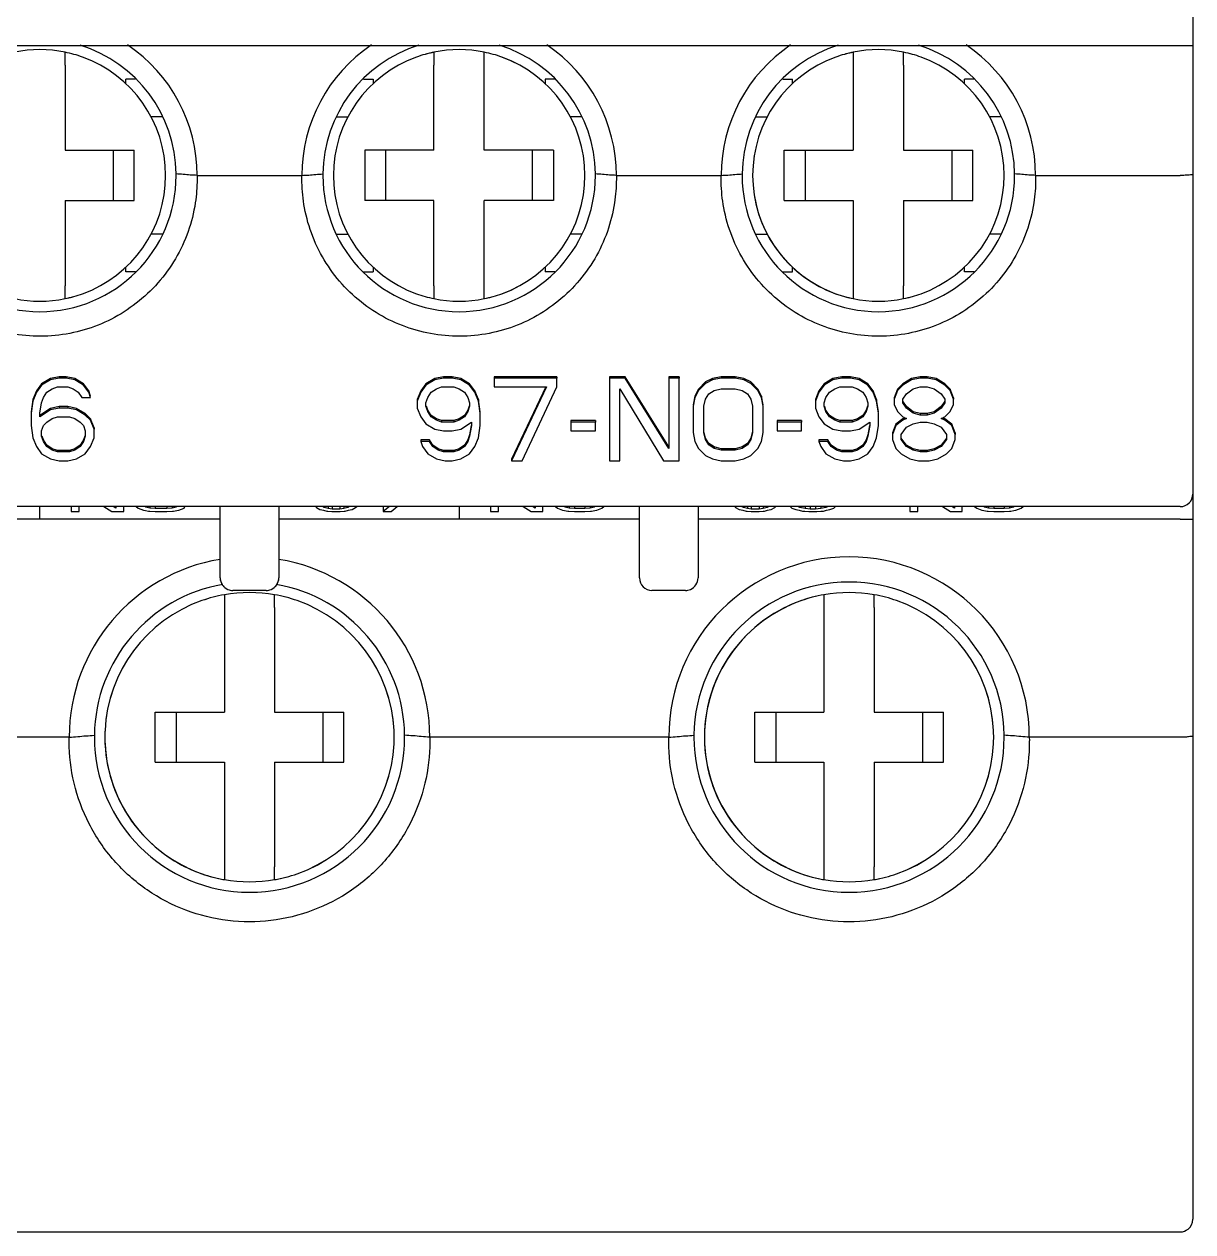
# Model space of a CAD drawing. Header units: inches. Extents: x 0 to 69, y 0 to 139.
# Drawn here: x 29.13 to 57, y 0 to 28.81 of the extents above; entities that cross this region are included whole.
import ezdxf

# ---------------------------------------------------------------- set-up
doc = ezdxf.new("R2010")
doc.units = ezdxf.units.IN

# ---------------------------------------------------------------- blocks, each defined once
blk = doc.blocks.new('MC40+MT32')
at = {"color": 7, "linetype": 'Continuous'}
for p, q in [((22.5, -110.25), (22.5, -110.933)), ((-22.5, -111.1), (-0.8, -111.1)), ((-0.8, -111.1), (0.8, -111.1)), ((-0.8, -111.1), (0.8, -111.1)), ((0.8, -111.1), (22.5, -111.1)), ((22.5, -110.933), (22.5, -111.033)), ((22.5, -111.033), (22.5, -111.1)), ((22.5, -111.1), (22.5, -114.174)), ((22.5, -111.1), (22.5, -114.174)), ((-4.4, -111.568), (-4.4, -111.261)), ((4.4, -111.261), (4.4, -111.568)), ((5.6, -111.568), (5.6, -111.261)), ((14.4, -111.261), (14.4, -111.568)), ((15.6, -111.568), (15.6, -111.261)), ((-4.4, -111.568), (-4.4, -113.6)), ((4.4, -113.6), (4.4, -111.568)), ((5.6, -113.6), (5.6, -111.568)), ((14.4, -111.568), (14.4, -113.6)), ((15.6, -111.568), (15.6, -113.6)), ((-2.719, -111.9), (-2.95, -111.9)), ((-2.95, -112.01), (-2.95, -111.9)), ((2.718, -111.9), (2.95, -111.9)), ((2.95, -111.9), (2.95, -112.01)), ((7.281, -111.9), (7.05, -111.9)), ((7.05, -111.9), (7.05, -112.01)), ((12.718, -111.9), (12.95, -111.9)), ((12.95, -112.01), (12.95, -111.9)), ((17.281, -111.9), (17.05, -111.9)), ((17.05, -112.01), (17.05, -111.9)), ((-2.082, -112.8), (-2.35, -112.8)), ((2.082, -112.8), (2.35, -112.8)), ((7.918, -112.8), (7.65, -112.8)), ((12.082, -112.8), (12.35, -112.8)), ((17.918, -112.8), (17.65, -112.8)), ((-4.4, -113.6), (-2.75, -113.6)), ((-3.25, -113.6), (-3.25, -114.8)), ((-2.75, -114.8), (-2.75, -113.6)), ((4.4, -113.6), (2.75, -113.6)), ((2.75, -113.6), (2.75, -114.8)), ((3.25, -114.8), (3.25, -113.6)), ((7.25, -113.6), (5.6, -113.6)), ((6.75, -114.8), (6.75, -113.6)), ((7.25, -113.6), (7.25, -114.8)), ((12.75, -113.6), (14.4, -113.6)), ((12.75, -114.8), (12.75, -113.6)), ((13.25, -113.6), (13.25, -114.8)), ((15.6, -113.6), (17.25, -113.6)), ((16.75, -113.6), (16.75, -114.8)), ((17.25, -114.8), (17.25, -113.6)), ((-1.251, -114.2), (1.251, -114.2)), ((8.749, -114.2), (11.251, -114.2)), ((18.749, -114.2), (22.2, -114.2)), ((22.5, -114.174), (22.5, -121.8)), ((22.5, -114.174), (22.5, -121.8)), ((-4.4, -114.8), (-4.4, -116.832)), ((-4.4, -114.8), (-2.75, -114.8)), ((4.4, -114.8), (2.75, -114.8)), ((4.4, -116.832), (4.4, -114.8)), ((5.6, -116.832), (5.6, -114.8)), ((7.25, -114.8), (5.6, -114.8)), ((12.75, -114.8), (14.4, -114.8)), ((14.4, -114.8), (14.4, -116.832)), ((15.6, -114.8), (15.6, -116.832)), ((15.6, -114.8), (17.25, -114.8)), ((-2.083, -115.6), (-2.35, -115.6)), ((2.083, -115.6), (2.35, -115.6)), ((7.917, -115.6), (7.65, -115.6)), ((12.083, -115.6), (12.35, -115.6)), ((17.917, -115.6), (17.65, -115.6)), ((-2.95, -116.5), (-2.95, -116.39)), ((-2.719, -116.5), (-2.95, -116.5)), ((2.719, -116.5), (2.95, -116.5)), ((2.95, -116.39), (2.95, -116.5)), ((7.05, -116.39), (7.05, -116.5)), ((7.281, -116.5), (7.05, -116.5)), ((12.719, -116.5), (12.95, -116.5)), ((12.95, -116.5), (12.95, -116.39)), ((17.05, -116.5), (17.05, -116.39)), ((17.281, -116.5), (17.05, -116.5)), ((-4.4, -117.139), (-4.4, -116.832)), ((4.4, -116.832), (4.4, -117.139)), ((5.6, -117.139), (5.6, -116.832)), ((14.4, -116.832), (14.4, -117.139)), ((15.6, -117.139), (15.6, -116.832)), ((-4.958, -119.169), (-5.083, -119.337)), ((-4.958, -119.204), (-5.083, -119.371)), ((-4.75, -119.043), (-4.958, -119.169)), ((-4.75, -119.078), (-4.958, -119.204)), ((-4.958, -119.169), (-4.958, -119.204)), ((-4.542, -119.001), (-4.75, -119.043)), ((-4.542, -119.036), (-4.75, -119.078)), ((-4.75, -119.043), (-4.75, -119.078)), ((-4.708, -119.287), (-4.583, -119.246)), ((-4.583, -119.246), (-4.333, -119.246)), ((-4.542, -119.001), (-4.542, -119.036)), ((-4.375, -119.001), (-4.542, -119.001)), ((-4.375, -119.036), (-4.542, -119.036)), ((-4.375, -119.001), (-4.375, -119.036)), ((-4.167, -119.043), (-4.375, -119.001)), ((-4.167, -119.078), (-4.375, -119.036)), ((-4.333, -119.246), (-4.208, -119.287)), ((-4.167, -119.043), (-4.167, -119.078)), ((-3.958, -119.169), (-4.167, -119.043)), ((-3.958, -119.204), (-4.167, -119.078)), ((-3.958, -119.169), (-3.958, -119.204)), ((-3.833, -119.337), (-3.958, -119.169)), ((-3.833, -119.371), (-3.958, -119.204)), ((4.208, -119.169), (4.083, -119.337)), ((4.208, -119.204), (4.083, -119.371)), ((4.417, -119.043), (4.208, -119.169)), ((4.417, -119.078), (4.208, -119.204)), ((4.208, -119.169), (4.208, -119.204)), ((4.625, -119.001), (4.417, -119.043)), ((4.625, -119.036), (4.417, -119.078)), ((4.417, -119.043), (4.417, -119.078)), ((4.458, -119.287), (4.583, -119.246)), ((4.583, -119.246), (4.875, -119.246)), ((4.625, -119.001), (4.625, -119.036)), ((4.833, -119.001), (4.625, -119.001)), ((4.833, -119.036), (4.625, -119.036)), ((4.833, -119.001), (4.833, -119.036)), ((5.042, -119.043), (4.833, -119.001)), ((5.042, -119.078), (4.833, -119.036)), ((4.875, -119.246), (5, -119.287)), ((5.042, -119.043), (5.042, -119.078)), ((5.25, -119.169), (5.042, -119.043)), ((5.25, -119.204), (5.042, -119.078)), ((5.25, -119.169), (5.25, -119.204)), ((5.375, -119.337), (5.25, -119.169)), ((5.375, -119.371), (5.25, -119.204)), ((5.833, -119.001), (5.833, -119.036)), ((7.333, -119.001), (5.833, -119.001)), ((5.833, -119.036), (5.833, -119.246)), ((7.333, -119.036), (5.833, -119.036)), ((5.833, -119.246), (7.083, -119.246)), ((7.067, -119.246), (6.25, -120.971)), ((7.083, -119.246), (6.25, -121.006)), ((6.5, -121.006), (7.333, -119.246)), ((7.333, -119.001), (7.333, -119.036)), ((7.333, -119.246), (7.333, -119.036)), ((8.583, -119.001), (8.583, -119.036)), ((8.958, -119.001), (8.583, -119.001)), ((8.583, -119.036), (8.583, -121.006)), ((8.958, -119.036), (8.583, -119.036)), ((10, -120.678), (8.958, -119.001)), ((8.958, -119.001), (8.958, -119.036)), ((10, -120.712), (8.958, -119.036)), ((10, -119.001), (10, -119.036)), ((10.25, -119.001), (10, -119.001)), ((10, -119.036), (10, -120.678)), ((10.25, -119.036), (10, -119.036)), ((10.25, -119.001), (10.25, -119.036)), ((10.25, -121.006), (10.25, -119.036)), ((10.875, -119.127), (10.708, -119.295)), ((10.875, -119.162), (10.708, -119.329)), ((11.042, -119.043), (10.875, -119.127)), ((11.042, -119.078), (10.875, -119.162)), ((10.875, -119.127), (10.875, -119.162)), ((11.25, -119.001), (11.042, -119.043)), ((11.25, -119.036), (11.042, -119.078)), ((11.042, -119.043), (11.042, -119.078)), ((11.583, -119.001), (11.25, -119.001)), ((11.25, -119.001), (11.25, -119.036)), ((11.583, -119.036), (11.25, -119.036)), ((11.792, -119.043), (11.583, -119.001)), ((11.583, -119.001), (11.583, -119.036)), ((11.792, -119.078), (11.583, -119.036)), ((11.958, -119.127), (11.792, -119.043)), ((11.792, -119.043), (11.792, -119.078)), ((11.958, -119.162), (11.792, -119.078)), ((12.125, -119.295), (11.958, -119.127)), ((11.958, -119.127), (11.958, -119.162)), ((12.125, -119.329), (11.958, -119.162)), ((13.708, -119.169), (13.583, -119.337)), ((13.708, -119.204), (13.583, -119.371)), ((13.917, -119.043), (13.708, -119.169)), ((13.917, -119.078), (13.708, -119.204)), ((13.708, -119.169), (13.708, -119.204)), ((14.125, -119.001), (13.917, -119.043)), ((14.125, -119.036), (13.917, -119.078)), ((13.917, -119.043), (13.917, -119.078)), ((13.958, -119.287), (14.083, -119.246)), ((14.083, -119.246), (14.375, -119.246)), ((14.333, -119.001), (14.125, -119.001)), ((14.125, -119.001), (14.125, -119.036)), ((14.333, -119.036), (14.125, -119.036)), ((14.542, -119.043), (14.333, -119.001)), ((14.333, -119.001), (14.333, -119.036)), ((14.542, -119.078), (14.333, -119.036)), ((14.375, -119.246), (14.5, -119.287)), ((14.75, -119.169), (14.542, -119.043)), ((14.542, -119.043), (14.542, -119.078)), ((14.75, -119.204), (14.542, -119.078)), ((14.875, -119.337), (14.75, -119.169)), ((14.75, -119.169), (14.75, -119.204)), ((14.875, -119.371), (14.75, -119.204)), ((15.583, -119.169), (15.458, -119.295)), ((15.583, -119.204), (15.458, -119.329)), ((15.792, -119.043), (15.583, -119.169)), ((15.792, -119.078), (15.583, -119.204)), ((15.583, -119.169), (15.583, -119.204)), ((16, -119.001), (15.792, -119.043)), ((16, -119.036), (15.792, -119.078)), ((15.792, -119.043), (15.792, -119.078)), ((15.833, -119.287), (16, -119.246)), ((16.167, -119.001), (16, -119.001)), ((16, -119.001), (16, -119.036)), ((16.167, -119.036), (16, -119.036)), ((16, -119.246), (16.167, -119.246)), ((16.375, -119.043), (16.167, -119.001)), ((16.167, -119.001), (16.167, -119.036)), ((16.375, -119.078), (16.167, -119.036)), ((16.167, -119.246), (16.333, -119.287)), ((16.583, -119.169), (16.375, -119.043)), ((16.375, -119.043), (16.375, -119.078)), ((16.583, -119.204), (16.375, -119.078)), ((16.708, -119.295), (16.583, -119.169)), ((16.583, -119.169), (16.583, -119.204)), ((16.708, -119.329), (16.583, -119.204)), ((-5.167, -119.546), (-5.208, -119.839)), ((-5.083, -119.337), (-5.167, -119.546)), ((-5.083, -119.371), (-5.167, -119.581)), ((-5.167, -119.546), (-5.167, -119.581)), ((-5.083, -119.337), (-5.083, -119.371)), ((-4.958, -119.623), (-4.917, -119.497)), ((-4.917, -119.497), (-4.833, -119.371)), ((-4.833, -119.371), (-4.708, -119.287)), ((-4.208, -119.287), (-4.083, -119.371)), ((-4.083, -119.371), (-4, -119.497)), ((-4, -119.497), (-3.792, -119.497)), ((-3.833, -119.337), (-3.833, -119.371)), ((-3.792, -119.462), (-3.833, -119.337)), ((-3.792, -119.497), (-3.833, -119.371)), ((4.083, -119.337), (4, -119.546)), ((4.083, -119.371), (4, -119.581)), ((4, -119.546), (4, -119.581)), ((4.083, -119.337), (4.083, -119.371)), ((4.208, -119.623), (4.25, -119.497)), ((4.25, -119.497), (4.333, -119.371)), ((4.333, -119.371), (4.458, -119.287)), ((5, -119.287), (5.125, -119.371)), ((5.125, -119.371), (5.208, -119.497)), ((5.208, -119.497), (5.25, -119.623)), ((5.375, -119.337), (5.375, -119.371)), ((5.458, -119.546), (5.375, -119.337)), ((5.458, -119.581), (5.375, -119.371)), ((5.458, -119.546), (5.458, -119.581)), ((5.5, -119.839), (5.458, -119.546)), ((8.833, -119.287), (9.875, -121.006)), ((8.833, -121.006), (8.833, -119.287)), ((10.625, -119.462), (10.583, -119.672)), ((10.625, -119.497), (10.583, -119.707)), ((10.708, -119.295), (10.625, -119.462)), ((10.708, -119.329), (10.625, -119.497)), ((10.625, -119.462), (10.625, -119.497)), ((10.708, -119.295), (10.708, -119.329)), ((10.833, -119.707), (10.875, -119.539)), ((10.875, -119.539), (10.958, -119.413)), ((10.958, -119.413), (11.083, -119.329)), ((11.083, -119.329), (11.25, -119.287)), ((11.25, -119.287), (11.583, -119.287)), ((11.583, -119.287), (11.75, -119.329)), ((11.75, -119.329), (11.875, -119.413)), ((11.875, -119.413), (11.958, -119.539)), ((11.958, -119.539), (12, -119.707)), ((12.208, -119.462), (12.125, -119.295)), ((12.125, -119.295), (12.125, -119.329)), ((12.208, -119.497), (12.125, -119.329)), ((12.25, -119.672), (12.208, -119.462)), ((12.208, -119.462), (12.208, -119.497)), ((12.25, -119.707), (12.208, -119.497)), ((13.583, -119.337), (13.5, -119.546)), ((13.583, -119.371), (13.5, -119.581)), ((13.5, -119.546), (13.5, -119.581)), ((13.583, -119.337), (13.583, -119.371)), ((13.708, -119.623), (13.75, -119.497)), ((13.75, -119.497), (13.833, -119.371)), ((13.833, -119.371), (13.958, -119.287)), ((14.5, -119.287), (14.625, -119.371)), ((14.625, -119.371), (14.708, -119.497)), ((14.708, -119.497), (14.75, -119.623)), ((14.958, -119.546), (14.875, -119.337)), ((14.875, -119.337), (14.875, -119.371)), ((14.958, -119.581), (14.875, -119.371)), ((15, -119.839), (14.958, -119.546)), ((14.958, -119.546), (14.958, -119.581)), ((15.458, -119.295), (15.375, -119.504)), ((15.458, -119.329), (15.375, -119.539)), ((15.375, -119.504), (15.375, -119.539)), ((15.375, -119.539), (15.375, -119.665)), ((15.458, -119.295), (15.458, -119.329)), ((15.583, -119.539), (15.667, -119.413)), ((15.583, -119.623), (15.583, -119.539)), ((15.667, -119.413), (15.833, -119.287)), ((16.333, -119.287), (16.5, -119.413)), ((16.5, -119.413), (16.583, -119.539)), ((16.583, -119.539), (16.583, -119.623)), ((16.792, -119.504), (16.708, -119.295)), ((16.708, -119.295), (16.708, -119.329)), ((16.792, -119.539), (16.708, -119.329)), ((16.792, -119.504), (16.792, -119.539)), ((16.792, -119.665), (16.792, -119.539)), ((-5.167, -119.581), (-5.208, -119.874)), ((-5, -119.874), (-4.958, -119.623)), ((-4.75, -119.79), (-5, -119.958)), ((-4.75, -119.756), (-4.977, -119.908)), ((-4.542, -119.714), (-4.75, -119.756)), ((-4.542, -119.748), (-4.75, -119.79)), ((-4.75, -119.756), (-4.75, -119.79)), ((-4.542, -119.714), (-4.542, -119.748)), ((-4.333, -119.714), (-4.542, -119.714)), ((-4.333, -119.748), (-4.542, -119.748)), ((-4.333, -119.714), (-4.333, -119.748)), ((-4.125, -119.756), (-4.333, -119.714)), ((-4.125, -119.79), (-4.333, -119.748)), ((-4.125, -119.756), (-4.125, -119.79)), ((-3.917, -119.881), (-4.125, -119.756)), ((-3.917, -119.916), (-4.125, -119.79)), ((4, -119.581), (4, -119.748)), ((4, -119.748), (4.083, -119.958)), ((4.208, -119.707), (4.208, -119.623)), ((4.25, -119.832), (4.208, -119.707)), ((4.25, -119.798), (4.219, -119.703)), ((4.333, -119.923), (4.25, -119.798)), ((4.25, -119.798), (4.25, -119.832)), ((4.333, -119.958), (4.25, -119.832)), ((5.208, -119.798), (5.125, -119.923)), ((5.208, -119.832), (5.125, -119.958)), ((5.24, -119.703), (5.208, -119.798)), ((5.25, -119.707), (5.208, -119.832)), ((5.208, -119.798), (5.208, -119.832)), ((5.25, -119.672), (5.24, -119.703)), ((5.25, -119.623), (5.25, -119.707)), ((5.5, -119.874), (5.458, -119.581)), ((10.583, -119.707), (10.583, -120.335)), ((10.833, -120.335), (10.833, -119.707)), ((12, -119.707), (12, -120.335)), ((12.25, -120.335), (12.25, -119.707)), ((13.5, -119.581), (13.5, -119.748)), ((13.5, -119.748), (13.583, -119.958)), ((13.708, -119.707), (13.708, -119.623)), ((13.75, -119.832), (13.708, -119.707)), ((13.75, -119.798), (13.719, -119.703)), ((13.833, -119.923), (13.75, -119.798)), ((13.75, -119.798), (13.75, -119.832)), ((13.833, -119.958), (13.75, -119.832)), ((14.708, -119.798), (14.625, -119.923)), ((14.708, -119.832), (14.625, -119.958)), ((14.74, -119.703), (14.708, -119.798)), ((14.75, -119.707), (14.708, -119.832)), ((14.708, -119.798), (14.708, -119.832)), ((14.75, -119.672), (14.74, -119.703)), ((14.75, -119.623), (14.75, -119.707)), ((15, -119.874), (14.958, -119.581)), ((15.375, -119.665), (15.458, -119.832)), ((15.458, -119.832), (15.583, -119.958)), ((15.599, -119.612), (15.583, -119.588)), ((15.667, -119.748), (15.583, -119.623)), ((15.667, -119.714), (15.599, -119.612)), ((15.667, -119.714), (15.667, -119.748)), ((15.833, -119.839), (15.667, -119.714)), ((15.833, -119.874), (15.667, -119.748)), ((16, -119.881), (15.833, -119.839)), ((15.833, -119.839), (15.833, -119.874)), ((16.333, -119.839), (16.167, -119.881)), ((16.5, -119.714), (16.333, -119.839)), ((16.5, -119.748), (16.333, -119.874)), ((16.333, -119.839), (16.333, -119.874)), ((16.567, -119.612), (16.5, -119.714)), ((16.583, -119.623), (16.5, -119.748)), ((16.5, -119.714), (16.5, -119.748)), ((16.583, -119.588), (16.567, -119.612)), ((16.583, -119.958), (16.708, -119.832)), ((16.708, -119.832), (16.792, -119.665)), ((-5.208, -119.874), (-5.208, -120.168)), ((-5, -119.958), (-5, -119.874)), ((-4.977, -119.908), (-5, -119.923)), ((-4.917, -120.168), (-4.833, -120.084)), ((-4.833, -120.084), (-4.708, -120)), ((-4.708, -120), (-4.583, -119.958)), ((-4.583, -119.958), (-4.292, -119.958)), ((-4.292, -119.958), (-4.167, -120)), ((-4.167, -120), (-4.042, -120.084)), ((-4.042, -120.084), (-3.958, -120.168)), ((-3.917, -119.881), (-3.917, -119.916)), ((-3.792, -120.007), (-3.917, -119.881)), ((-3.792, -120.042), (-3.917, -119.916)), ((-3.792, -120.007), (-3.792, -120.042)), ((-3.708, -120.217), (-3.792, -120.007)), ((-3.708, -120.251), (-3.792, -120.042)), ((4.083, -119.958), (4.208, -120.126)), ((4.208, -120.126), (4.417, -120.251)), ((4.458, -120.007), (4.333, -119.923)), ((4.333, -119.923), (4.333, -119.958)), ((4.458, -120.042), (4.333, -119.958)), ((4.583, -120.049), (4.458, -120.007)), ((4.458, -120.007), (4.458, -120.042)), ((4.583, -120.084), (4.458, -120.042)), ((4.875, -120.049), (4.583, -120.049)), ((4.583, -120.049), (4.583, -120.084)), ((4.875, -120.084), (4.583, -120.084)), ((5, -120.007), (4.875, -120.049)), ((5, -120.042), (4.875, -120.084)), ((4.875, -120.049), (4.875, -120.084)), ((5.125, -119.923), (5, -120.007)), ((5.125, -119.958), (5, -120.042)), ((5, -120.007), (5, -120.042)), ((5.042, -120.251), (5.292, -120.084)), ((5.125, -119.923), (5.125, -119.958)), ((5.292, -120.084), (5.292, -120.168)), ((5.5, -120.168), (5.5, -119.874)), ((7.667, -120.049), (7.667, -120.084)), ((8.25, -120.049), (7.667, -120.049)), ((7.667, -120.084), (7.667, -120.293)), ((8.25, -120.084), (7.667, -120.084)), ((8.25, -120.049), (8.25, -120.084)), ((8.25, -120.293), (8.25, -120.084)), ((12.583, -120.049), (12.583, -120.084)), ((13.167, -120.049), (12.583, -120.049)), ((12.583, -120.084), (12.583, -120.293)), ((13.167, -120.084), (12.583, -120.084)), ((13.167, -120.049), (13.167, -120.084)), ((13.167, -120.293), (13.167, -120.084)), ((13.583, -119.958), (13.708, -120.126)), ((13.708, -120.126), (13.917, -120.251)), ((13.958, -120.007), (13.833, -119.923)), ((13.833, -119.923), (13.833, -119.958)), ((13.958, -120.042), (13.833, -119.958)), ((14.083, -120.049), (13.958, -120.007)), ((13.958, -120.007), (13.958, -120.042)), ((14.083, -120.084), (13.958, -120.042)), ((14.375, -120.049), (14.083, -120.049)), ((14.083, -120.049), (14.083, -120.084)), ((14.375, -120.084), (14.083, -120.084)), ((14.5, -120.007), (14.375, -120.049)), ((14.5, -120.042), (14.375, -120.084)), ((14.375, -120.049), (14.375, -120.084)), ((14.625, -119.923), (14.5, -120.007)), ((14.625, -119.958), (14.5, -120.042)), ((14.5, -120.007), (14.5, -120.042)), ((14.542, -120.251), (14.792, -120.084)), ((14.625, -119.923), (14.625, -119.958)), ((14.792, -120.084), (14.792, -120.168)), ((15, -120.168), (15, -119.874)), ((15.583, -120.007), (15.417, -120.133)), ((15.583, -120.042), (15.417, -120.168)), ((15.583, -119.958), (15.603, -119.968)), ((15.603, -119.997), (15.583, -120.007)), ((15.667, -120), (15.583, -120.042)), ((15.583, -120.007), (15.583, -120.042)), ((15.603, -119.968), (15.617, -119.975)), ((15.632, -119.983), (15.603, -119.997)), ((15.617, -119.975), (15.667, -120)), ((15.667, -120.209), (15.833, -120.126)), ((16, -119.916), (15.833, -119.874)), ((15.833, -120.126), (16, -120.084)), ((16.167, -119.881), (16, -119.881)), ((16, -119.881), (16, -119.916)), ((16.167, -119.916), (16, -119.916)), ((16, -120.084), (16.167, -120.084)), ((16.333, -119.874), (16.167, -119.916)), ((16.167, -119.881), (16.167, -119.916)), ((16.167, -120.084), (16.333, -120.126)), ((16.333, -120.126), (16.5, -120.209)), ((16.5, -120), (16.55, -119.975)), ((16.583, -120.042), (16.5, -120)), ((16.564, -119.997), (16.535, -119.983)), ((16.55, -119.975), (16.564, -119.968)), ((16.564, -119.968), (16.583, -119.958)), ((16.583, -120.007), (16.564, -119.997)), ((16.75, -120.133), (16.583, -120.007)), ((16.583, -120.007), (16.583, -120.042)), ((16.75, -120.168), (16.583, -120.042)), ((-5.208, -120.168), (-5.167, -120.461)), ((-4.958, -120.293), (-4.917, -120.168)), ((-4.958, -120.419), (-4.958, -120.293)), ((-4.917, -120.545), (-4.958, -120.419)), ((-4.917, -120.51), (-4.948, -120.416)), ((-3.958, -120.168), (-3.917, -120.293)), ((-3.927, -120.416), (-3.958, -120.51)), ((-3.917, -120.419), (-3.958, -120.545)), ((-3.917, -120.384), (-3.927, -120.416)), ((-3.917, -120.293), (-3.917, -120.419)), ((-3.708, -120.217), (-3.708, -120.251)), ((-3.708, -120.461), (-3.708, -120.251)), ((4.417, -120.251), (4.625, -120.293)), ((4.625, -120.293), (4.833, -120.293)), ((4.833, -120.293), (5.042, -120.251)), ((5.25, -120.384), (5.208, -120.51)), ((5.25, -120.419), (5.208, -120.545)), ((5.286, -120.167), (5.25, -120.384)), ((5.292, -120.168), (5.25, -120.419)), ((5.25, -120.384), (5.25, -120.419)), ((5.458, -120.461), (5.5, -120.168)), ((7.667, -120.293), (8.25, -120.293)), ((10.583, -120.335), (10.625, -120.545)), ((10.875, -120.503), (10.833, -120.335)), ((10.875, -120.468), (10.841, -120.333)), ((11.992, -120.333), (11.958, -120.468)), ((12, -120.335), (11.958, -120.503)), ((12, -120.3), (11.992, -120.333)), ((12.208, -120.545), (12.25, -120.335)), ((12.583, -120.293), (13.167, -120.293)), ((13.917, -120.251), (14.125, -120.293)), ((14.125, -120.293), (14.333, -120.293)), ((14.333, -120.293), (14.542, -120.251)), ((14.75, -120.384), (14.708, -120.51)), ((14.75, -120.419), (14.708, -120.545)), ((14.786, -120.167), (14.75, -120.384)), ((14.792, -120.168), (14.75, -120.419)), ((14.75, -120.384), (14.75, -120.419)), ((14.958, -120.461), (15, -120.168)), ((15.417, -120.133), (15.333, -120.342)), ((15.417, -120.168), (15.333, -120.377)), ((15.333, -120.342), (15.333, -120.377)), ((15.333, -120.377), (15.333, -120.503)), ((15.417, -120.133), (15.417, -120.168)), ((15.542, -120.377), (15.667, -120.209)), ((15.542, -120.503), (15.542, -120.377)), ((16.5, -120.209), (16.625, -120.377)), ((16.625, -120.377), (16.625, -120.503)), ((16.833, -120.342), (16.75, -120.133)), ((16.75, -120.133), (16.75, -120.168)), ((16.833, -120.377), (16.75, -120.168)), ((16.833, -120.342), (16.833, -120.377)), ((16.833, -120.503), (16.833, -120.377)), ((-5.167, -120.461), (-5.083, -120.67)), ((-5.083, -120.67), (-4.958, -120.838)), ((-4.833, -120.636), (-4.917, -120.51)), ((-4.833, -120.67), (-4.917, -120.545)), ((-4.833, -120.636), (-4.833, -120.67)), ((-4.708, -120.719), (-4.833, -120.636)), ((-4.708, -120.754), (-4.833, -120.67)), ((-4.042, -120.636), (-4.167, -120.719)), ((-4.042, -120.67), (-4.167, -120.754)), ((-3.958, -120.51), (-4.042, -120.636)), ((-3.958, -120.545), (-4.042, -120.67)), ((-4.042, -120.636), (-4.042, -120.67)), ((-3.958, -120.51), (-3.958, -120.545)), ((-3.917, -120.838), (-3.792, -120.67)), ((-3.792, -120.67), (-3.708, -120.461)), ((4.083, -120.51), (4.083, -120.545)), ((4.292, -120.51), (4.083, -120.51)), ((4.083, -120.545), (4.125, -120.67)), ((4.292, -120.545), (4.083, -120.545)), ((4.125, -120.67), (4.25, -120.838)), ((4.292, -120.51), (4.292, -120.545)), ((4.375, -120.636), (4.292, -120.51)), ((4.375, -120.67), (4.292, -120.545)), ((4.375, -120.636), (4.375, -120.67)), ((4.5, -120.719), (4.375, -120.636)), ((4.5, -120.754), (4.375, -120.67)), ((5.125, -120.636), (5, -120.719)), ((5.125, -120.67), (5, -120.754)), ((5.208, -120.51), (5.125, -120.636)), ((5.208, -120.545), (5.125, -120.67)), ((5.125, -120.636), (5.125, -120.67)), ((5.208, -120.51), (5.208, -120.545)), ((5.25, -120.838), (5.375, -120.67)), ((5.375, -120.67), (5.458, -120.461)), ((10, -120.678), (10, -120.712)), ((10.625, -120.545), (10.708, -120.712)), ((10.958, -120.594), (10.875, -120.468)), ((10.875, -120.468), (10.875, -120.503)), ((10.958, -120.628), (10.875, -120.503)), ((11.083, -120.678), (10.958, -120.594)), ((10.958, -120.594), (10.958, -120.628)), ((11.083, -120.712), (10.958, -120.628)), ((11.25, -120.719), (11.083, -120.678)), ((11.083, -120.678), (11.083, -120.712)), ((11.75, -120.678), (11.583, -120.719)), ((11.875, -120.594), (11.75, -120.678)), ((11.875, -120.628), (11.75, -120.712)), ((11.75, -120.678), (11.75, -120.712)), ((11.958, -120.468), (11.875, -120.594)), ((11.958, -120.503), (11.875, -120.628)), ((11.875, -120.594), (11.875, -120.628)), ((11.958, -120.468), (11.958, -120.503)), ((12.125, -120.712), (12.208, -120.545)), ((13.583, -120.51), (13.583, -120.545)), ((13.792, -120.51), (13.583, -120.51)), ((13.583, -120.545), (13.625, -120.67)), ((13.792, -120.545), (13.583, -120.545)), ((13.625, -120.67), (13.75, -120.838)), ((13.792, -120.51), (13.792, -120.545)), ((13.875, -120.636), (13.792, -120.51)), ((13.875, -120.67), (13.792, -120.545)), ((13.875, -120.636), (13.875, -120.67)), ((14, -120.719), (13.875, -120.636)), ((14, -120.754), (13.875, -120.67)), ((14.625, -120.636), (14.5, -120.719)), ((14.625, -120.67), (14.5, -120.754)), ((14.708, -120.51), (14.625, -120.636)), ((14.708, -120.545), (14.625, -120.67)), ((14.625, -120.636), (14.625, -120.67)), ((14.708, -120.51), (14.708, -120.545)), ((14.75, -120.838), (14.875, -120.67)), ((14.875, -120.67), (14.958, -120.461)), ((15.333, -120.503), (15.417, -120.712)), ((15.558, -120.49), (15.542, -120.468)), ((15.667, -120.67), (15.542, -120.503)), ((15.667, -120.636), (15.558, -120.49)), ((15.833, -120.719), (15.667, -120.636)), ((15.667, -120.636), (15.667, -120.67)), ((15.833, -120.754), (15.667, -120.67)), ((16.5, -120.636), (16.333, -120.719)), ((16.5, -120.67), (16.333, -120.754)), ((16.608, -120.49), (16.5, -120.636)), ((16.625, -120.503), (16.5, -120.67)), ((16.5, -120.636), (16.5, -120.67)), ((16.625, -120.468), (16.608, -120.49)), ((16.75, -120.712), (16.833, -120.503)), ((-4.958, -120.838), (-4.75, -120.964)), ((-4.75, -120.964), (-4.542, -121.006)), ((-4.708, -120.719), (-4.708, -120.754)), ((-4.583, -120.761), (-4.708, -120.719)), ((-4.583, -120.796), (-4.708, -120.754)), ((-4.583, -120.761), (-4.583, -120.796)), ((-4.292, -120.761), (-4.583, -120.761)), ((-4.292, -120.796), (-4.583, -120.796)), ((-4.333, -121.006), (-4.125, -120.964)), ((-4.167, -120.719), (-4.292, -120.761)), ((-4.167, -120.754), (-4.292, -120.796)), ((-4.292, -120.761), (-4.292, -120.796)), ((-4.167, -120.719), (-4.167, -120.754)), ((-4.125, -120.964), (-3.917, -120.838)), ((4.25, -120.838), (4.458, -120.964)), ((4.458, -120.964), (4.667, -121.006)), ((4.5, -120.719), (4.5, -120.754)), ((4.625, -120.761), (4.5, -120.719)), ((4.625, -120.796), (4.5, -120.754)), ((4.625, -120.761), (4.625, -120.796)), ((4.875, -120.761), (4.625, -120.761)), ((4.875, -120.796), (4.625, -120.796)), ((4.833, -121.006), (5.042, -120.964)), ((5, -120.719), (4.875, -120.761)), ((5, -120.754), (4.875, -120.796)), ((4.875, -120.761), (4.875, -120.796)), ((5, -120.719), (5, -120.754)), ((5.042, -120.964), (5.25, -120.838)), ((6.25, -120.971), (6.25, -121.006)), ((10.708, -120.712), (10.875, -120.88)), ((10.875, -120.88), (11.042, -120.964)), ((11.042, -120.964), (11.25, -121.006)), ((11.25, -120.754), (11.083, -120.712)), ((11.583, -120.719), (11.25, -120.719)), ((11.25, -120.719), (11.25, -120.754)), ((11.583, -120.754), (11.25, -120.754)), ((11.75, -120.712), (11.583, -120.754)), ((11.583, -120.719), (11.583, -120.754)), ((11.583, -121.006), (11.792, -120.964)), ((11.792, -120.964), (11.958, -120.88)), ((11.958, -120.88), (12.125, -120.712)), ((13.75, -120.838), (13.958, -120.964)), ((13.958, -120.964), (14.167, -121.006)), ((14, -120.719), (14, -120.754)), ((14.125, -120.761), (14, -120.719)), ((14.125, -120.796), (14, -120.754)), ((14.125, -120.761), (14.125, -120.796)), ((14.375, -120.761), (14.125, -120.761)), ((14.375, -120.796), (14.125, -120.796)), ((14.333, -121.006), (14.542, -120.964)), ((14.5, -120.719), (14.375, -120.761)), ((14.5, -120.754), (14.375, -120.796)), ((14.375, -120.761), (14.375, -120.796)), ((14.5, -120.719), (14.5, -120.754)), ((14.542, -120.964), (14.75, -120.838)), ((15.417, -120.712), (15.542, -120.838)), ((15.542, -120.838), (15.75, -120.964)), ((15.75, -120.964), (15.958, -121.006)), ((16, -120.761), (15.833, -120.719)), ((15.833, -120.719), (15.833, -120.754)), ((16, -120.796), (15.833, -120.754)), ((16.167, -120.761), (16, -120.761)), ((16, -120.761), (16, -120.796)), ((16.167, -120.796), (16, -120.796)), ((16.333, -120.719), (16.167, -120.761)), ((16.333, -120.754), (16.167, -120.796)), ((16.167, -120.761), (16.167, -120.796)), ((16.208, -121.006), (16.417, -120.964)), ((16.333, -120.719), (16.333, -120.754)), ((16.417, -120.964), (16.625, -120.838)), ((16.625, -120.838), (16.75, -120.712)), ((-4.542, -121.006), (-4.333, -121.006)), ((4.667, -121.006), (4.833, -121.006)), ((6.25, -121.006), (6.5, -121.006)), ((8.583, -121.006), (8.833, -121.006)), ((9.875, -121.006), (10.25, -121.006)), ((11.25, -121.006), (11.583, -121.006)), ((14.167, -121.006), (14.333, -121.006)), ((15.958, -121.006), (16.208, -121.006)), ((22.5, -121.8), (22.5, -122.4)), ((22.5, -121.8), (22.5, -122.4)), ((22.2, -122.1), (-22.2, -122.1)), ((-5, -122.4), (-5, -122.1)), ((-4.25, -122.1), (-4.25, -122.217)), ((-4.063, -122.217), (-4.063, -122.1)), ((-3.473, -122.1), (-3.281, -122.217)), ((-3.187, -122.136), (-3.248, -122.1)), ((-3.187, -122.1), (-3.187, -122.136)), ((-3, -122.217), (-3, -122.1)), ((-2.704, -122.1), (-2.656, -122.136)), ((-2.656, -122.136), (-2.531, -122.182)), ((-2.469, -122.113), (-2.491, -122.1)), ((-2.469, -122.1), (-2.469, -122.113)), ((-2.375, -122.136), (-2.469, -122.113)), ((-2.375, -122.1), (-2.375, -122.136)), ((-2.25, -122.147), (-2.375, -122.136)), ((-2.25, -122.1), (-2.25, -122.147)), ((-1.969, -122.147), (-2.25, -122.147)), ((-1.969, -122.1), (-1.969, -122.147)), ((-1.844, -122.136), (-1.969, -122.147)), ((-1.844, -122.1), (-1.844, -122.136)), ((-1.75, -122.113), (-1.844, -122.136)), ((-1.739, -122.1), (-1.75, -122.113)), ((-1.75, -122.1), (-1.75, -122.113)), ((-1.688, -122.182), (-1.562, -122.136)), ((-1.562, -122.136), (-1.543, -122.1)), ((-0.7, -123.8), (-0.7, -122.1)), ((-0.7, -123.8), (-0.7, -122.1)), ((0.7, -122.1), (0.7, -123.8)), ((0.7, -122.1), (0.7, -123.8)), ((1.572, -122.1), (1.594, -122.124)), ((1.594, -122.124), (1.68, -122.167)), ((1.781, -122.124), (1.738, -122.1)), ((1.781, -122.1), (1.781, -122.124)), ((1.875, -122.147), (1.781, -122.124)), ((1.875, -122.1), (1.875, -122.147)), ((1.969, -122.159), (1.875, -122.147)), ((1.969, -122.1), (1.969, -122.159)), ((2.156, -122.1), (2.156, -122.159)), ((2.25, -122.147), (2.156, -122.159)), ((2.25, -122.1), (2.25, -122.147)), ((2.344, -122.124), (2.25, -122.147)), ((2.344, -122.1), (2.344, -122.124)), ((2.387, -122.1), (2.344, -122.124)), ((2.445, -122.167), (2.531, -122.124)), ((2.531, -122.124), (2.557, -122.1)), ((3.188, -122.1), (3.188, -122.217)), ((3.338, -122.1), (3.188, -122.217)), ((3.375, -122.217), (3.525, -122.1)), ((5, -122.1), (5, -122.4)), ((5.75, -122.1), (5.75, -122.217)), ((5.937, -122.217), (5.937, -122.1)), ((6.527, -122.1), (6.719, -122.217)), ((6.813, -122.136), (6.752, -122.1)), ((6.813, -122.1), (6.813, -122.136)), ((7, -122.217), (7, -122.1)), ((7.296, -122.1), (7.344, -122.136)), ((7.344, -122.136), (7.469, -122.182)), ((7.531, -122.113), (7.509, -122.1)), ((7.531, -122.1), (7.531, -122.113)), ((7.625, -122.136), (7.531, -122.113)), ((7.625, -122.1), (7.625, -122.136)), ((7.75, -122.147), (7.625, -122.136)), ((7.75, -122.1), (7.75, -122.147)), ((8, -122.147), (7.75, -122.147)), ((8, -122.1), (8, -122.147)), ((8.125, -122.136), (8, -122.147)), ((8.125, -122.1), (8.125, -122.136)), ((8.219, -122.113), (8.125, -122.136)), ((8.241, -122.1), (8.219, -122.113)), ((8.219, -122.1), (8.219, -122.113)), ((8.281, -122.182), (8.406, -122.136)), ((8.406, -122.136), (8.454, -122.1)), ((9.3, -123.8), (9.3, -122.1)), ((10.7, -122.1), (10.7, -123.8)), ((10.7, -122.1), (10.7, -123.8)), ((11.572, -122.1), (11.594, -122.124)), ((11.594, -122.124), (11.68, -122.167)), ((11.781, -122.124), (11.738, -122.1)), ((11.781, -122.1), (11.781, -122.124)), ((11.875, -122.147), (11.781, -122.124)), ((11.875, -122.1), (11.875, -122.147)), ((11.969, -122.159), (11.875, -122.147)), ((11.969, -122.1), (11.969, -122.159)), ((12.156, -122.1), (12.156, -122.159)), ((12.25, -122.147), (12.156, -122.159)), ((12.25, -122.1), (12.25, -122.147)), ((12.344, -122.124), (12.25, -122.147)), ((12.387, -122.1), (12.344, -122.124)), ((12.344, -122.1), (12.344, -122.124)), ((12.445, -122.167), (12.531, -122.124)), ((12.531, -122.124), (12.557, -122.1)), ((12.899, -122.1), (12.937, -122.136)), ((12.937, -122.136), (13.031, -122.171)), ((13.125, -122.124), (13.076, -122.1)), ((13.125, -122.1), (13.125, -122.124)), ((13.25, -122.147), (13.125, -122.124)), ((13.25, -122.1), (13.25, -122.147)), ((13.375, -122.159), (13.25, -122.147)), ((13.375, -122.1), (13.375, -122.159)), ((13.5, -122.1), (13.5, -122.159)), ((13.625, -122.147), (13.5, -122.159)), ((13.625, -122.1), (13.625, -122.147)), ((13.75, -122.124), (13.625, -122.147)), ((13.799, -122.1), (13.75, -122.124)), ((13.75, -122.1), (13.75, -122.124)), ((13.844, -122.171), (13.938, -122.136)), ((13.938, -122.136), (13.976, -122.1)), ((15.75, -122.1), (15.75, -122.217)), ((15.937, -122.217), (15.937, -122.1)), ((16.527, -122.1), (16.719, -122.217)), ((16.813, -122.136), (16.752, -122.1)), ((16.813, -122.1), (16.813, -122.136)), ((17, -122.217), (17, -122.1)), ((17.296, -122.1), (17.344, -122.136)), ((17.344, -122.136), (17.469, -122.182)), ((17.531, -122.113), (17.509, -122.1)), ((17.531, -122.1), (17.531, -122.113)), ((17.625, -122.136), (17.531, -122.113)), ((17.625, -122.1), (17.625, -122.136)), ((17.75, -122.147), (17.625, -122.136)), ((17.75, -122.1), (17.75, -122.147)), ((18, -122.147), (17.75, -122.147)), ((18, -122.1), (18, -122.147)), ((18.125, -122.136), (18, -122.147)), ((18.125, -122.1), (18.125, -122.136)), ((18.219, -122.113), (18.125, -122.136)), ((18.241, -122.1), (18.219, -122.113)), ((18.219, -122.1), (18.219, -122.113)), ((18.281, -122.182), (18.406, -122.136)), ((18.406, -122.136), (18.454, -122.1)), ((-0.7, -122.4), (-9.3, -122.4)), ((-4.25, -122.217), (-4.063, -122.217)), ((-3.281, -122.217), (-3, -122.217)), ((-2.531, -122.182), (-2.483, -122.191)), ((-2.483, -122.191), (-2.406, -122.205)), ((-2.406, -122.205), (-2.38, -122.207)), ((-2.38, -122.207), (-2.25, -122.217)), ((-2.25, -122.217), (-1.969, -122.217)), ((-1.969, -122.217), (-1.838, -122.207)), ((-1.838, -122.207), (-1.812, -122.205)), ((-1.812, -122.205), (-1.735, -122.191)), ((-1.735, -122.191), (-1.688, -122.182)), ((9.3, -122.4), (0.7, -122.4)), ((1.68, -122.167), (1.688, -122.171)), ((1.688, -122.171), (1.767, -122.188)), ((1.767, -122.188), (1.844, -122.205)), ((1.844, -122.205), (1.871, -122.207)), ((1.871, -122.207), (1.965, -122.214)), ((1.965, -122.214), (2, -122.217)), ((2.156, -122.159), (1.969, -122.159)), ((2, -122.217), (2.125, -122.217)), ((2.125, -122.217), (2.16, -122.214)), ((2.16, -122.214), (2.254, -122.207)), ((2.254, -122.207), (2.281, -122.205)), ((2.281, -122.205), (2.358, -122.188)), ((2.358, -122.188), (2.438, -122.171)), ((2.438, -122.171), (2.445, -122.167)), ((3.188, -122.217), (3.375, -122.217)), ((5.75, -122.217), (5.937, -122.217)), ((6.719, -122.217), (7, -122.217)), ((7.469, -122.182), (7.517, -122.191)), ((7.517, -122.191), (7.594, -122.205)), ((7.594, -122.205), (7.62, -122.207)), ((7.62, -122.207), (7.75, -122.217)), ((7.75, -122.217), (8, -122.217)), ((8, -122.217), (8.13, -122.207)), ((8.13, -122.207), (8.156, -122.205)), ((8.156, -122.205), (8.233, -122.191)), ((8.233, -122.191), (8.281, -122.182)), ((22.2, -122.4), (10.7, -122.4)), ((11.68, -122.167), (11.688, -122.171)), ((11.688, -122.171), (11.767, -122.188)), ((11.767, -122.188), (11.844, -122.205)), ((11.844, -122.205), (11.871, -122.207)), ((11.871, -122.207), (11.965, -122.214)), ((11.965, -122.214), (12, -122.217)), ((12.156, -122.159), (11.969, -122.159)), ((12, -122.217), (12.125, -122.217)), ((12.125, -122.217), (12.16, -122.214)), ((12.16, -122.214), (12.254, -122.207)), ((12.254, -122.207), (12.281, -122.205)), ((12.281, -122.205), (12.358, -122.188)), ((12.358, -122.188), (12.438, -122.171)), ((12.438, -122.171), (12.445, -122.167)), ((13.031, -122.171), (13.111, -122.188)), ((13.111, -122.188), (13.188, -122.205)), ((13.188, -122.205), (13.245, -122.21)), ((13.245, -122.21), (13.344, -122.217)), ((13.344, -122.217), (13.375, -122.217)), ((13.5, -122.159), (13.375, -122.159)), ((13.375, -122.217), (13.5, -122.217)), ((13.5, -122.217), (13.531, -122.217)), ((13.531, -122.217), (13.63, -122.21)), ((13.63, -122.21), (13.688, -122.205)), ((13.688, -122.205), (13.764, -122.188)), ((13.764, -122.188), (13.844, -122.171)), ((15.75, -122.217), (15.937, -122.217)), ((16.719, -122.217), (17, -122.217)), ((17.469, -122.182), (17.517, -122.191)), ((17.517, -122.191), (17.594, -122.205)), ((17.594, -122.205), (17.62, -122.207)), ((17.62, -122.207), (17.75, -122.217)), ((17.75, -122.217), (18, -122.217)), ((18, -122.217), (18.13, -122.207)), ((18.13, -122.207), (18.156, -122.205)), ((18.156, -122.205), (18.233, -122.191)), ((18.233, -122.191), (18.281, -122.182)), ((22.2, -122.4), (22.5, -122.4)), ((22.5, -122.4), (22.5, -127.574)), ((22.5, -122.4), (22.5, -127.574)), ((0.4, -124.1), (-0.4, -124.1)), ((0.4, -124.1), (-0.4, -124.1)), ((10.4, -124.1), (9.6, -124.1)), ((10.4, -124.1), (9.6, -124.1)), ((-0.6, -124.203), (-0.6, -124.508)), ((0.6, -124.508), (0.6, -124.203)), ((13.7, -124.203), (13.7, -124.508)), ((14.9, -124.508), (14.9, -124.203)), ((-0.6, -124.508), (-0.6, -127)), ((0.6, -124.508), (0.6, -127)), ((13.7, -124.508), (13.7, -127)), ((14.9, -124.508), (14.9, -127)), ((-2.25, -127), (-0.6, -127)), ((-2.25, -128.2), (-2.25, -127)), ((-1.75, -127), (-1.75, -128.2)), ((0.6, -127), (2.25, -127)), ((1.75, -127), (1.75, -128.2)), ((2.25, -128.2), (2.25, -127)), ((12.05, -127), (13.7, -127)), ((12.05, -128.2), (12.05, -127)), ((12.55, -127), (12.55, -128.2)), ((14.9, -127), (16.55, -127)), ((16.05, -127), (16.05, -128.2)), ((16.55, -128.2), (16.55, -127)), ((-4.3, -127.6), (-10, -127.6)), ((10, -127.6), (4.3, -127.6)), ((22.2, -127.6), (18.6, -127.6)), ((22.5, -127.574), (22.5, -139.1)), ((22.5, -127.574), (22.5, -139.1)), ((-2.25, -128.2), (-0.6, -128.2)), ((-0.6, -128.2), (-0.6, -130.692)), ((0.6, -128.2), (2.25, -128.2)), ((0.6, -128.2), (0.6, -130.692)), ((12.05, -128.2), (13.7, -128.2)), ((13.7, -128.2), (13.7, -130.692)), ((14.9, -128.2), (16.55, -128.2)), ((14.9, -128.2), (14.9, -130.692)), ((-0.6, -130.692), (-0.6, -130.997)), ((0.6, -130.997), (0.6, -130.692)), ((13.7, -130.692), (13.7, -130.997)), ((14.9, -130.997), (14.9, -130.692)), ((-22.2, -139.4), (22.2, -139.4)), ((-22.2, -139.4), (22.2, -139.4))]:
    blk.add_line(p, q, dxfattribs=at)
for centre, radius, start, end in [((-5, -114.2), 3, 78.463, 101.537), ((-5, -114.2), 3.25, 0.6762, 72.8547), ((-5, -114.2), 3.75, 0, 56.0678), ((5, -114.2), 3.75, 123.9323, 180), ((5, -114.2), 3.25, 107.1428, 179.3231), ((5, -114.2), 3, 78.463, 101.537), ((5, -114.2), 3.25, 0.6762, 72.8547), ((5, -114.2), 3.75, 0, 56.0678), ((15, -114.2), 3.75, 123.9323, 180), ((15, -114.2), 3.25, 107.1428, 179.3231), ((15, -114.2), 3, 78.463, 101.537), ((15, -114.2), 3.25, 0.6762, 72.8547), ((15, -114.2), 3.75, 0, 56.0678), ((-5, -114.2), 3, 70.1482, 78.463), ((-5, -114.2), 3, 70.1457, 78.463), ((-5, -114.2), 3, 0, 70.1482), ((-5, -114.2), 3, 0, 70.1457), ((5, -114.2), 3, 109.8518, 180), ((5, -114.2), 3, 109.8543, 180), ((5, -114.2), 3, 101.537, 109.8518), ((5, -114.2), 3, 101.537, 109.8543), ((5, -114.2), 3, 104.9564, 105.6978), ((5, -114.2), 3, 101.5697, 104.9564), ((5, -114.2), 3, 70.1482, 78.463), ((5, -114.2), 3, 70.1457, 78.463), ((5, -114.2), 3, 0, 70.1482), ((5, -114.2), 3, 0, 70.1457), ((15, -114.2), 3, 109.8518, 180), ((15, -114.2), 3, 109.8543, 180), ((15, -114.2), 3, 101.537, 109.8518), ((15, -114.2), 3, 101.537, 109.8543), ((15, -114.2), 3, 104.9564, 105.6978), ((15, -114.2), 3, 101.5697, 104.9564), ((15, -114.2), 3, 70.1482, 78.463), ((15, -114.2), 3, 70.1457, 78.463), ((15, -114.2), 3, 74.3021, 75.0436), ((15, -114.2), 3, 0, 70.1482), ((15, -114.2), 3, 0, 70.1457), ((5, -114.2), 3, 171.1392, 171.5765), ((15, -114.2), 3, 171.1392, 171.5765), ((-5, -114.2), 3.25, 180, 0), ((-5, -114.2), 3, 289.8518, 0), ((-5, -114.2), 3, 289.8543, 0), ((-5, -114.2), 3.25, 0, 0.6762), ((5, -114.2), 3.25, 179.3231, 180), ((5, -114.2), 3.25, 180, 0), ((5, -114.2), 3, 180, 250.1482), ((5, -114.2), 3, 180, 250.1457), ((5, -114.2), 3, 289.8518, 0), ((5, -114.2), 3, 289.8543, 0), ((5, -114.2), 3.25, 0, 0.6762), ((15, -114.2), 3.25, 179.3231, 180), ((15, -114.2), 3.25, 180, 0), ((15, -114.2), 3, 180, 250.1482), ((15, -114.2), 3, 180, 250.1457), ((15, -114.2), 3, 289.8518, 0), ((15, -114.2), 3, 289.8543, 0), ((15, -114.2), 3.25, 0, 0.6762), ((5, -114.2), 3, 351.1392, 351.5765), ((15, -114.2), 3, 188.8608, 254.3021), ((-5, -114.2), 3, 258.463, 281.537), ((-5, -114.2), 3, 281.537, 289.8518), ((-5, -114.2), 3, 281.537, 289.8543), ((-5, -114.2), 3, 281.5697, 284.9564), ((5, -114.2), 3, 250.1482, 258.463), ((5, -114.2), 3, 250.1457, 258.463), ((5, -114.2), 3, 258.463, 281.537), ((5, -114.2), 3, 281.537, 289.8518), ((5, -114.2), 3, 281.537, 289.8543), ((5, -114.2), 3, 281.5697, 284.9564), ((15, -114.2), 3, 250.1482, 258.463), ((15, -114.2), 3, 250.1457, 258.463), ((15, -114.2), 3, 255.0436, 258.4303), ((15, -114.2), 3, 258.463, 281.537), ((15, -114.2), 3, 281.537, 289.8518), ((15, -114.2), 3, 281.537, 289.8543), ((15, -114.2), 3, 281.5697, 284.9564), ((22.2, -121.8), 0.3, 270, 0), ((22.2, -121.8), 0.3, 311.1122, 318.4422), ((22.2, -121.8), 0.3, 332.8772, 339.3643), ((14.3, -127.6), 4.3, 0, 180), ((0, -127.6), 4.3, 99.4066, 180), ((0, -127.6), 4.3, 0, 80.594), ((-0.4, -123.8), 0.3, 180, 202.3567), ((-0.4, -123.8), 0.3, 180, 247.5141), ((0.4, -123.8), 0.3, 292.5, 0), ((0.4, -123.8), 0.3, 337.558, 0), ((9.6, -123.8), 0.3, 180, 270), ((10.4, -123.8), 0.3, 292.4859, 0), ((0, -127.6), 3.7, 99.8896, 179.2654), ((-0.4, -123.8), 0.3, 202.3567, 224.9204), ((0, -127.6), 3.45, 79.9846, 100.0154), ((-0.4, -123.8), 0.3, 247.5141, 270), ((0.4, -123.8), 0.3, 270, 292.5), ((0.4, -123.8), 0.3, 292.5191, 299.9861), ((0.4, -123.8), 0.3, 315.0386, 324.0634), ((0, -127.6), 3.7, 0.733, 80.1116), ((10.4, -123.8), 0.3, 270, 292.4859), ((14.3, -127.6), 3.7, 0.733, 179.2654), ((14.3, -127.6), 3.45, 79.9846, 100.0154), ((0, -127.6), 3.45, 109.2084, 177.3918), ((0, -127.6), 3.45, 109.2101, 177.4149), ((0, -127.6), 3.45, 100.0154, 109.2084), ((0, -127.6), 3.45, 100.0154, 109.2101), ((0, -127.6), 3.45, 70.7918, 79.9846), ((0, -127.6), 3.45, 70.7901, 79.9846), ((0, -127.6), 3.45, 2.6078, 70.7918), ((0, -127.6), 3.45, 2.5848, 70.7901), ((14.3, -127.6), 3.45, 102.2895, 177.5736), ((14.3, -127.6), 3.45, 109.2084, 177.3918), ((14.3, -127.6), 3.45, 109.2101, 177.4149), ((14.3, -127.6), 3.45, 100.0154, 109.2084), ((14.3, -127.6), 3.45, 100.0154, 109.2101), ((14.3, -127.6), 3.45, 70.7918, 79.9846), ((14.3, -127.6), 3.45, 70.7901, 79.9846), ((14.3, -127.6), 3.45, 2.6078, 70.7918), ((14.3, -127.6), 3.45, 2.5848, 70.7901), ((0, -127.6), 3.7, 179.2654, 180), ((0, -127.6), 3.7, 180, 0), ((0, -127.6), 3.45, 177.3918, 180), ((0, -127.6), 3.45, 177.4149, 180), ((0, -127.6), 3.45, 177.5736, 180), ((0, -127.6), 3.45, 180, 182.6078), ((0, -127.6), 3.45, 180, 182.4286), ((0, -127.6), 3.45, 180, 182.5848), ((0, -127.6), 3.45, 0, 2.6078), ((0, -127.6), 3.45, 0, 2.5848), ((0, -127.6), 3.45, 357.3918, 0), ((0, -127.6), 3.45, 357.4149, 0), ((0, -127.6), 3.45, 0, 2.4286), ((0, -127.6), 3.7, 0, 0.733), ((14.3, -127.6), 3.7, 179.2654, 180), ((14.3, -127.6), 3.7, 180, 0), ((14.3, -127.6), 3.45, 177.3918, 180), ((14.3, -127.6), 3.45, 177.4149, 180), ((14.3, -127.6), 3.45, 177.5736, 180), ((14.3, -127.6), 3.45, 180, 182.6078), ((14.3, -127.6), 3.45, 180, 182.4286), ((14.3, -127.6), 3.45, 180, 182.5848), ((14.3, -127.6), 3.45, 0, 2.6078), ((14.3, -127.6), 3.45, 0, 2.5848), ((14.3, -127.6), 3.45, 357.3918, 0), ((14.3, -127.6), 3.45, 357.4149, 0), ((14.3, -127.6), 3.45, 0, 2.4286), ((14.3, -127.6), 3.7, 0, 0.733), ((0, -127.6), 3.45, 182.4286, 257.6999), ((0, -127.6), 3.45, 182.5848, 250.7901), ((0, -127.6), 3.45, 182.6078, 250.7918), ((0, -127.6), 3.45, 289.2101, 357.4149), ((0, -127.6), 3.45, 289.2084, 357.3918), ((14.3, -127.6), 3.45, 182.4286, 257.6999), ((14.3, -127.6), 3.45, 182.5848, 250.7901), ((14.3, -127.6), 3.45, 182.6078, 250.7918), ((14.3, -127.6), 3.45, 289.2101, 357.4149), ((14.3, -127.6), 3.45, 289.2084, 357.3918), ((0, -127.6), 3.45, 250.7918, 259.9846), ((0, -127.6), 3.45, 250.7901, 259.9846), ((0, -127.6), 3.45, 257.6999, 257.7987), ((0, -127.6), 3.45, 257.7987, 259.9843), ((0, -127.6), 3.45, 259.9846, 280.0154), ((0, -127.6), 3.45, 280.0154, 289.2084), ((0, -127.6), 3.45, 280.0154, 289.2101), ((0, -127.6), 3.45, 280.0158, 282.1916), ((0, -127.6), 3.45, 282.1916, 282.2895), ((14.3, -127.6), 3.45, 250.7918, 259.9846), ((14.3, -127.6), 3.45, 250.7901, 259.9846), ((14.3, -127.6), 3.45, 257.6999, 257.7987), ((14.3, -127.6), 3.45, 257.7987, 259.9843), ((14.3, -127.6), 3.45, 259.9846, 280.0154), ((14.3, -127.6), 3.45, 280.0154, 289.2084), ((14.3, -127.6), 3.45, 280.0154, 289.2101), ((14.3, -127.6), 3.45, 280.0158, 282.1916), ((14.3, -127.6), 3.45, 282.1916, 282.2895), ((22.2, -139.1), 0.3, 308.2185, 0), ((22.2, -139.1), 0.3, 270, 308.2185)]:
    blk.add_arc(centre, radius, start, end, dxfattribs=at)
for points, knots in [([(-1.25, -114.287), (-1.25, -114.477), (-1.283, -114.902), (-1.445, -115.549), (-1.747, -116.198), (-2.167, -116.779), (-2.687, -117.266), (-3.284, -117.646), (-3.938, -117.906), (-4.63, -118.041), (-5.335, -118.044), (-6.028, -117.916), (-6.685, -117.661), (-7.286, -117.288), (-7.809, -116.805), (-8.235, -116.229), (-8.543, -115.583), (-8.715, -114.926), (-8.75, -114.488), (-8.75, -114.287)], [0, 0, 0, 0, 0.569536, 1.274934, 1.989464, 2.704256, 3.411887, 4.11346, 4.813661, 5.514408, 6.215199, 6.915897, 7.616005, 8.317457, 9.024967, 9.73965, 10.45408, 11.159379, 11.764093, 11.764093, 11.764093, 11.764093]), ([(-1.25, -114.2), (-1.304, -114.196), (-1.414, -114.193), (-1.581, -114.176), (-1.693, -114.168), (-1.75, -114.162)], [0, 0, 0, 0, 0.1630559, 0.3302428, 0.5017094, 0.5017094, 0.5017094, 0.5017094]), ([(-1.251, -114.2), (-1.25, -114.214), (-1.25, -114.243), (-1.25, -114.272), (-1.25, -114.287)], [0, 0, 0, 0, 0.04345153, 0.08683529, 0.08683529, 0.08683529, 0.08683529]), ([(1.25, -114.2), (1.304, -114.196), (1.414, -114.193), (1.581, -114.176), (1.693, -114.168), (1.75, -114.162)], [0, 0, 0, 0, 0.1630632, 0.3302503, 0.5017072, 0.5017072, 0.5017072, 0.5017072]), ([(1.25, -114.287), (1.25, -114.272), (1.25, -114.243), (1.25, -114.214), (1.251, -114.2)], [0, 0, 0, 0, 0.04338501, 0.08683577, 0.08683577, 0.08683577, 0.08683577]), ([(8.75, -114.287), (8.75, -114.477), (8.717, -114.902), (8.555, -115.549), (8.253, -116.198), (7.833, -116.779), (7.313, -117.266), (6.716, -117.646), (6.062, -117.906), (5.37, -118.041), (4.665, -118.044), (3.972, -117.916), (3.315, -117.661), (2.714, -117.288), (2.191, -116.805), (1.765, -116.229), (1.457, -115.583), (1.285, -114.926), (1.25, -114.488), (1.25, -114.287)], [0, 0, 0, 0, 0.569536, 1.274934, 1.989464, 2.704256, 3.411887, 4.11346, 4.813661, 5.514408, 6.215199, 6.915897, 7.616005, 8.317457, 9.024967, 9.73965, 10.45408, 11.159379, 11.764093, 11.764093, 11.764093, 11.764093]), ([(8.75, -114.2), (8.696, -114.196), (8.586, -114.193), (8.419, -114.176), (8.307, -114.168), (8.25, -114.162)], [0, 0, 0, 0, 0.1630559, 0.3302428, 0.5017094, 0.5017094, 0.5017094, 0.5017094]), ([(8.749, -114.2), (8.75, -114.214), (8.75, -114.243), (8.75, -114.272), (8.75, -114.287)], [0, 0, 0, 0, 0.04345153, 0.08683529, 0.08683529, 0.08683529, 0.08683529]), ([(11.25, -114.2), (11.304, -114.196), (11.414, -114.193), (11.581, -114.176), (11.693, -114.168), (11.75, -114.162)], [0, 0, 0, 0, 0.1630632, 0.3302503, 0.5017072, 0.5017072, 0.5017072, 0.5017072]), ([(11.25, -114.287), (11.25, -114.272), (11.25, -114.243), (11.25, -114.214), (11.251, -114.2)], [0, 0, 0, 0, 0.04338501, 0.08683577, 0.08683577, 0.08683577, 0.08683577]), ([(18.75, -114.287), (18.75, -114.477), (18.717, -114.902), (18.555, -115.549), (18.253, -116.198), (17.833, -116.779), (17.313, -117.266), (16.716, -117.646), (16.062, -117.906), (15.37, -118.041), (14.665, -118.044), (13.972, -117.916), (13.315, -117.661), (12.714, -117.288), (12.191, -116.805), (11.765, -116.229), (11.457, -115.583), (11.285, -114.926), (11.25, -114.488), (11.25, -114.287)], [0, 0, 0, 0, 0.569536, 1.274934, 1.989464, 2.704256, 3.411887, 4.11346, 4.813661, 5.514408, 6.215199, 6.915897, 7.616005, 8.317457, 9.024967, 9.73965, 10.45408, 11.159379, 11.764093, 11.764093, 11.764093, 11.764093]), ([(18.75, -114.2), (18.696, -114.196), (18.586, -114.193), (18.419, -114.176), (18.307, -114.168), (18.25, -114.162)], [0, 0, 0, 0, 0.1630559, 0.3302428, 0.5017094, 0.5017094, 0.5017094, 0.5017094]), ([(18.749, -114.2), (18.75, -114.214), (18.75, -114.243), (18.75, -114.272), (18.75, -114.287)], [0, 0, 0, 0, 0.04345153, 0.08683529, 0.08683529, 0.08683529, 0.08683529]), ([(22.5, -114.174), (22.5, -114.182), (22.456, -114.185), (22.406, -114.195), (22.307, -114.198), (22.238, -114.2), (22.2, -114.2)], [0, 0, 0, 0, 0.0248578, 0.0903121, 0.1878135, 0.3028517, 0.3028517, 0.3028517, 0.3028517]), ([(-4.3, -127.704), (-4.3, -127.687), (-4.301, -127.652), (-4.299, -127.617), (-4.299, -127.6)], [0, 0, 0, 0, 0.0521365, 0.1042212, 0.1042212, 0.1042212, 0.1042212]), ([(-4.3, -127.6), (-4.232, -127.595), (-4.098, -127.586), (-3.899, -127.566), (-3.765, -127.561), (-3.7, -127.555)], [0, 0, 0, 0, 0.2026907, 0.4034428, 0.601964, 0.601964, 0.601964, 0.601964]), ([(4.3, -127.6), (4.232, -127.595), (4.098, -127.586), (3.899, -127.566), (3.765, -127.561), (3.7, -127.555)], [0, 0, 0, 0, 0.2026841, 0.4034335, 0.6019623, 0.6019623, 0.6019623, 0.6019623]), ([(4.299, -127.6), (4.299, -127.617), (4.301, -127.652), (4.3, -127.687), (4.3, -127.704)], [0, 0, 0, 0, 0.0520839, 0.1042186, 0.1042186, 0.1042186, 0.1042186]), ([(10, -127.704), (10, -127.687), (9.999, -127.652), (10.001, -127.617), (10.001, -127.6)], [0, 0, 0, 0, 0.0521365, 0.1042212, 0.1042212, 0.1042212, 0.1042212]), ([(10, -127.6), (10.068, -127.595), (10.202, -127.586), (10.401, -127.566), (10.535, -127.561), (10.6, -127.555)], [0, 0, 0, 0, 0.2026907, 0.4034428, 0.601964, 0.601964, 0.601964, 0.601964]), ([(18.6, -127.6), (18.532, -127.595), (18.398, -127.586), (18.199, -127.566), (18.065, -127.561), (18, -127.555)], [0, 0, 0, 0, 0.2026841, 0.4034335, 0.6019623, 0.6019623, 0.6019623, 0.6019623]), ([(18.599, -127.6), (18.599, -127.617), (18.601, -127.652), (18.6, -127.687), (18.6, -127.704)], [0, 0, 0, 0, 0.0520839, 0.1042186, 0.1042186, 0.1042186, 0.1042186]), ([(22.5, -127.574), (22.5, -127.588), (22.422, -127.584), (22.345, -127.602), (22.25, -127.6), (22.2, -127.6)], [0, 0, 0, 0, 0.0421411, 0.1522682, 0.3025506, 0.3025506, 0.3025506, 0.3025506]), ([(4.3, -127.704), (4.3, -128.038), (4.22, -128.72), (3.859, -129.698), (3.26, -130.575), (2.464, -131.281), (1.529, -131.768), (0.516, -132.015), (-0.521, -132.014), (-1.534, -131.766), (-2.469, -131.278), (-3.264, -130.571), (-3.861, -129.693), (-4.22, -128.717), (-4.301, -128.037), (-4.3, -127.704)], [0, 0, 0, 0, 1.001139, 2.039149, 3.097535, 4.155964, 5.198783, 6.227988, 7.25237, 8.28218, 9.32597, 10.384983, 11.442502, 12.47812, 13.475866, 13.475866, 13.475866, 13.475866]), ([(18.6, -127.704), (18.6, -128.038), (18.52, -128.72), (18.159, -129.698), (17.56, -130.575), (16.764, -131.281), (15.829, -131.768), (14.816, -132.015), (13.779, -132.014), (12.766, -131.766), (11.831, -131.278), (11.036, -130.571), (10.439, -129.693), (10.08, -128.717), (9.999, -128.037), (10, -127.704)], [0, 0, 0, 0, 1.001139, 2.039149, 3.097535, 4.155964, 5.198783, 6.227988, 7.25237, 8.28218, 9.32597, 10.384983, 11.442502, 12.47812, 13.475866, 13.475866, 13.475866, 13.475866])]:
    blk.add_open_spline(points, degree=3, knots=knots, dxfattribs=at)

msp = doc.modelspace()

# ---------------------------------------------------------------- block references
msp.add_blockref('MC40+MT32', (34.5, 139.4))

doc.saveas('drawing.dxf')
